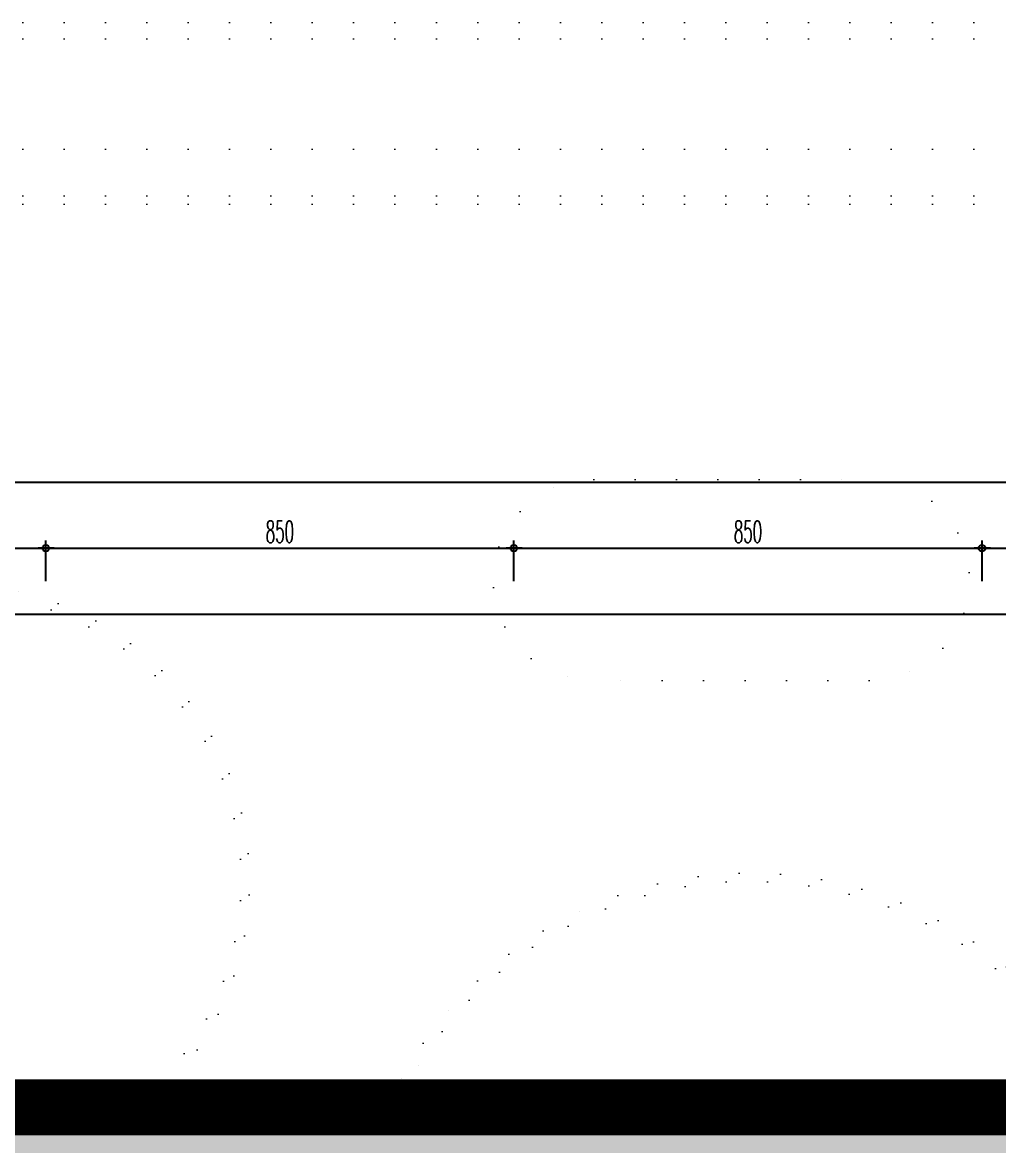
# Model space of a CAD drawing. Extents: x -5598 to 26293, y -3808 to 13850.
# Drawn here: x 15622 to 17395, y 11810 to 13850 of the extents above; entities that cross this region are included whole.
import ezdxf

# ---------------------------------------------------------------- set-up
doc = ezdxf.new("R2010")
doc.units = 0
doc.header["$LTSCALE"] = 100
doc.header["$MEASUREMENT"] = 0
doc.linetypes.add('DOT', pattern=[0.25, 0, -0.25])
for name, color, linetype in [('KOLON', 7, 'Continuous'), ('OLCU DIS', 7, 'Continuous'), ('SOLID', 7, 'Continuous'), ('TARAMA', 7, 'Continuous')]:
    doc.layers.add(name, color=color, linetype=linetype)
doc.layers.add('YOLLAR', color=7, linetype='Continuous', lineweight=15)
doc.styles.add('olcu', font='romans.shx', dxfattribs={"width": 0.5})
doc.dimstyles.new('1-200', dxfattribs={"dimtxt": 40, "dimasz": 2, "dimexe": 0, "dimexo": 0, "dimgap": 10, "dimtad": 1, "dimdec": 4, "dimrnd": 0.1, "dimzin": 9, "dimdsep": 46, "dimtxsty": 'olcu', "dimblk1": 'SOL', "dimblk2": 'SAG', "dimsah": 1, "dimcen": 0, "dimse1": 1, "dimse2": 1, "dimclre": 13, "dimadec": 0, "dimazin": 0, "dimtfac": 1, "dimtdec": 4, "dimtix": 1, "dimtmove": 2, "dimatfit": 2, "dimldrblk": 'SOL', "dimfxl": 0, "dimtolj": 1, "dimarcsym": 0})

# ---------------------------------------------------------------- blocks, each defined once
blk = doc.blocks.new('*U550')
at = {"color": 0, "linetype": 'ByBlock', "ltscale": 3}
for p, q in [((14849.9, 1530), (-5410.1, 1530)), ((14849.9, 1500), (-5410.1, 1500)), ((14849.9, 1300), (-5410.1, 1300)), ((14849.9, 1215), (-5410.1, 1215)), ((14849.9, 1200), (-5410.1, 1200)), ((10779.9, 700), (11279.9, 700)), ((11279.9, 335), (10779.9, 335))]:
    blk.add_line(p, q, dxfattribs=at)
for centre, radius, start, end in [((10779.9, 517.5), 182.5, 90, 270), ((11279.9, 517.5), 182.5, 270, 90), ((9614.7, -30), 540, 301.5855, 78.9261), ((9614.7, -30), 525, 298.813, 78.7685), ((11063, -737.8), 722.8, 20.0507, 153.9353), ((11063, -737.8), 707.8, 20.4945, 153.9346), ((9613.8, -30), 890, 328.8785, 333.9948), ((9613.8, -30), 905, 329.4502, 333.9943)]:
    blk.add_arc(centre, radius, start, end, dxfattribs=at)
blk = doc.blocks.new('TASIYICI SISTEM (1.BODRUM KAT)')
at = {"layer": 'TARAMA'}
h = blk.add_hatch(dxfattribs=at)
h.set_pattern_fill('ANSI33', color=253, scale=100)
h.set_pattern_definition([(45, (-5880, -12320), (-17.67767, 17.67767), []), (45, (-5862.322, -12320), (-17.67767, 17.67767), [12.5, -6.25])])
h.paths.add_polyline_path([(14455, -490), (14410, -490), (14410, -190), (14810, -190), (14810, -490), (14765, -490), (14765, -530), (14890, -530), (14890, -1480), (15145, -1480), (15145, -1450), (14920, -1450), (14920, -530), (15350, -530), (15350, -4295.5), (15370, -4340.5), (15390, -4295.5), (15390, -490), (14850, -490), (14850, -150), (14370, -150), (14370, -490), (9600, -490), (9600, -150), (9120, -150), (9120, -490), (7560, -490), (7560, -150), (7080, -150), (7080, -490), (6625, -490), (6625, -150), (5645, -150), (5645, -490), (5200, -490), (5200, -150), (4720, -150), (4720, -490), (2000, -490), (2000, -150), (1520, -150), (1520, -490), (375, -490), (375, -150), (-55, -150), (-55, -110), (-2165, -110), (-2165, -20), (-3305, -20), (-3305, 320), (-3910, 320), (-3910, -20), (-4940, -20), (-4940, 320), (-5610, 320), (-5610, -20), (-6080, -20), (-6080, -60), (-5525, -60), (-5525, -20), (-5570, -20), (-5570, 280), (-5170, 280), (-5170, -20), (-5215, -20), (-5215, -60), (-5110, -60), (-5110, -20), (-5145, -20), (-5145, 280), (-4980, 280), (-4980, -20), (-5020, -20), (-5020, -60), (-3825, -60), (-3825, -20), (-3870, -20), (-3870, 280), (-3470, 280), (-3470, -20), (-3515, -20), (-3515, -60), (-3445, -60), (-3445, -20), (-3445, 280), (-3345, 280), (-3345, -60), (-2225, -60), (-2225, -190), (-2095, -190), (-2095, -150), (-1385, -150), (-1385, -265), (-1355, -265), (-1355, -150), (-1005, -150), (-1005, -265), (-975, -265), (-975, -150), (-95, -150), (-95, -580), (-975, -580), (-975, -405), (-1005, -405), (-1005, -610), (-65, -610), (-65, -530), (205, -530), (205, -490), (-65, -490), (-65, -190), (335, -190), (335, -490), (325, -490), (325, -530), (1605, -530), (1605, -490), (1560, -490), (1560, -190), (1960, -190), (1960, -490), (1915, -490), (1915, -530), (4805, -530), (4805, -490), (4760, -490), (4760, -190), (5160, -190), (5160, -490), (5115, -490), (5115, -530), (6445, -530), (6445, -490), (5685, -490), (5685, -190), (6585, -190), (6585, -530), (7165, -530), (7165, -490), (7120, -490), (7120, -190), (7520, -190), (7520, -490), (7475, -490), (7475, -530), (9205, -530), (9205, -490), (9160, -490), (9160, -190), (9560, -190), (9560, -490), (9515, -490), (9515, -530), (14455, -530)])
at = {"layer": 'KOLON', "color": 4}
blk.add_lwpolyline([(15390, -5575), (15390, -490), (14850, -490), (14850, -150), (14370, -150), (14370, -490), (9600, -490), (9600, -150), (9120, -150), (9120, -490), (7560, -490), (7560, -150), (7080, -150), (7080, -490), (6625, -490), (6625, -150), (5645, -150)], dxfattribs=at)
blk = doc.blocks.new('SOL')
at = {"color": 0}
for p, q in [((0, 30), (0, -7)), ((7.6, 0), (-7, 0))]:
    blk.add_line(p, q, dxfattribs=at)
blk.add_circle((0, 0), 3, dxfattribs=at)
blk = doc.blocks.new('SAG')
at = {"color": 0}
for p, q in [((7.6, 0), (-7, 0)), ((0, -30), (0, 7))]:
    blk.add_line(p, q, dxfattribs=at)
blk.add_circle((0, 0), 3, dxfattribs=at)
blk = doc.blocks.new('*D387')
at = {"layer": 'OLCU DIS', "color": 0, "lineweight": -2, "transparency": 16777216}
blk.add_line((15482, 12775), (20248, 12775), dxfattribs=at)
at = {"layer": 'OLCU DIS', "color": 0, "lineweight": -2, "transparency": 16777216, "xscale": 2, "yscale": 2, "zscale": 2, "rotation": 180}
blk.add_blockref('SOL', (15480, 12775), dxfattribs=at)
at = {"layer": 'OLCU DIS', "color": 0, "lineweight": -2, "transparency": 16777216, "xscale": 2, "yscale": 2, "zscale": 2}
blk.add_blockref('SAG', (20250, 12775), dxfattribs=at)
at = {"layer": 'OLCU DIS', "color": 0, "transparency": 16777216, "insert": (17803.1, 12805), "char_height": 40, "attachment_point": 5, "style": 'olcu'}
blk.add_mtext('\\A1;4770', dxfattribs=at)
blk = doc.blocks.new('*D428')
at = {"layer": 'OLCU DIS', "color": 0, "lineweight": -2, "transparency": 16777216}
blk.add_line((14817, 12895), (15663, 12895), dxfattribs=at)
at = {"layer": 'OLCU DIS', "color": 0, "lineweight": -2, "transparency": 16777216, "xscale": 2, "yscale": 2, "zscale": 2, "rotation": 180}
blk.add_blockref('SOL', (14815, 12895), dxfattribs=at)
at = {"layer": 'OLCU DIS', "color": 0, "lineweight": -2, "transparency": 16777216, "xscale": 2, "yscale": 2, "zscale": 2}
blk.add_blockref('SAG', (15665, 12895), dxfattribs=at)
at = {"layer": 'OLCU DIS', "color": 0, "transparency": 16777216, "insert": (15240, 12925), "char_height": 40, "attachment_point": 5, "style": 'olcu'}
blk.add_mtext('\\A1;850', dxfattribs=at)
blk = doc.blocks.new('*D429')
at = {"layer": 'OLCU DIS', "color": 0, "lineweight": -2, "transparency": 16777216}
blk.add_line((15667, 12895), (16513, 12895), dxfattribs=at)
at = {"layer": 'OLCU DIS', "color": 0, "lineweight": -2, "transparency": 16777216, "xscale": 2, "yscale": 2, "zscale": 2, "rotation": 180}
blk.add_blockref('SOL', (15665, 12895), dxfattribs=at)
at = {"layer": 'OLCU DIS', "color": 0, "lineweight": -2, "transparency": 16777216, "xscale": 2, "yscale": 2, "zscale": 2}
blk.add_blockref('SAG', (16515, 12895), dxfattribs=at)
at = {"layer": 'OLCU DIS', "color": 0, "transparency": 16777216, "insert": (16090, 12925), "char_height": 40, "attachment_point": 5, "style": 'olcu'}
blk.add_mtext('\\A1;850', dxfattribs=at)
blk = doc.blocks.new('*D430')
at = {"layer": 'OLCU DIS', "color": 0, "lineweight": -2, "transparency": 16777216}
blk.add_line((16517, 12895), (17363, 12895), dxfattribs=at)
at = {"layer": 'OLCU DIS', "color": 0, "lineweight": -2, "transparency": 16777216, "xscale": 2, "yscale": 2, "zscale": 2, "rotation": 180}
blk.add_blockref('SOL', (16515, 12895), dxfattribs=at)
at = {"layer": 'OLCU DIS', "color": 0, "lineweight": -2, "transparency": 16777216, "xscale": 2, "yscale": 2, "zscale": 2}
blk.add_blockref('SAG', (17365, 12895), dxfattribs=at)
at = {"layer": 'OLCU DIS', "color": 0, "transparency": 16777216, "insert": (16940, 12925), "char_height": 40, "attachment_point": 5, "style": 'olcu'}
blk.add_mtext('\\A1;850', dxfattribs=at)
blk = doc.blocks.new('*D431')
at = {"layer": 'OLCU DIS', "color": 0, "lineweight": -2, "transparency": 16777216}
blk.add_line((17367, 12895), (18213, 12895), dxfattribs=at)
at = {"layer": 'OLCU DIS', "color": 0, "lineweight": -2, "transparency": 16777216, "xscale": 2, "yscale": 2, "zscale": 2, "rotation": 180}
blk.add_blockref('SOL', (17365, 12895), dxfattribs=at)
at = {"layer": 'OLCU DIS', "color": 0, "lineweight": -2, "transparency": 16777216, "xscale": 2, "yscale": 2, "zscale": 2}
blk.add_blockref('SAG', (18215, 12895), dxfattribs=at)
at = {"layer": 'OLCU DIS', "color": 0, "transparency": 16777216, "insert": (17790, 12925), "char_height": 40, "attachment_point": 5, "style": 'olcu'}
blk.add_mtext('\\A1;850', dxfattribs=at)
blk = doc.blocks.new('*D438')
at = {"layer": 'OLCU DIS', "color": 0, "lineweight": -2, "transparency": 16777216}
blk.add_line((-2968, 13015), (21268, 13015), dxfattribs=at)
at = {"layer": 'OLCU DIS', "color": 0, "lineweight": -2, "transparency": 16777216, "xscale": 2, "yscale": 2, "zscale": 2, "rotation": 180}
blk.add_blockref('SOL', (-2970, 13015), dxfattribs=at)
at = {"layer": 'OLCU DIS', "color": 0, "lineweight": -2, "transparency": 16777216, "xscale": 2, "yscale": 2, "zscale": 2}
blk.add_blockref('SAG', (21270, 13015), dxfattribs=at)
at = {"layer": 'OLCU DIS', "color": 0, "transparency": 16777216, "insert": (9252.5, 13045), "char_height": 40, "attachment_point": 5, "style": 'olcu'}
blk.add_mtext('\\A1;24240', dxfattribs=at)
blk = doc.blocks.new('*D439')
at = {"layer": 'OLCU DIS', "color": 0, "lineweight": -2, "transparency": 16777216}
blk.add_line((21870, 12638), (21870, 12302), dxfattribs=at)
at = {"layer": 'OLCU DIS', "color": 0, "lineweight": -2, "transparency": 16777216, "xscale": 2, "yscale": 2, "zscale": 2}
for name, p, rotation in [('SOL', (21870, 12640), 90), ('SAG', (21870, 12300), 270)]:
    blk.add_blockref(name, p, dxfattribs=dict(at, rotation=rotation))
at = {"layer": 'OLCU DIS', "color": 0, "transparency": 16777216, "insert": (21840, 12470), "char_height": 40, "attachment_point": 5, "rotation": 90, "style": 'olcu'}
blk.add_mtext('\\A1;340', dxfattribs=at)
blk = doc.blocks.new('*D440')
at = {"layer": 'OLCU DIS', "color": 0, "lineweight": -2, "transparency": 16777216}
blk.add_line((21870, 12298), (21870, 12212), dxfattribs=at)
at = {"layer": 'OLCU DIS', "color": 0, "lineweight": -2, "transparency": 16777216, "xscale": 2, "yscale": 2, "zscale": 2}
for name, p, rotation in [('SOL', (21870, 12300), 90), ('SAG', (21870, 12210), 270)]:
    blk.add_blockref(name, p, dxfattribs=dict(at, rotation=rotation))
at = {"layer": 'OLCU DIS', "color": 0, "transparency": 16777216, "insert": (21840, 12255), "char_height": 40, "attachment_point": 5, "rotation": 90, "style": 'olcu'}
blk.add_mtext('\\A1;90', dxfattribs=at)
blk = doc.blocks.new('*D441')
at = {"layer": 'OLCU DIS', "color": 0, "lineweight": -2, "transparency": 16777216}
blk.add_line((21870, 12210), (21870, 12170), dxfattribs=at)
at = {"layer": 'OLCU DIS', "color": 0, "transparency": 16777216, "insert": (21840, 12190), "char_height": 40, "attachment_point": 5, "rotation": 90, "style": 'olcu'}
blk.add_mtext('\\A1;40', dxfattribs=at)

msp = doc.modelspace()

# ---------------------------------------------------------------- linework, layer by layer
at = {"layer": 'SOLID', "color": 251, "const_width": 100}
msp.add_lwpolyline([(11475, 12220.00012), (12555, 12220.00012), (12555, 11880), (12910, 11880), (12910, 12220), (13490, 12220), (13490, 11880), (14950, 11880), (14950, 12220), (15530, 12220), (15530, 11880), (20200, 11880), (20200, 12220), (20780, 12220), (20780, 11880), (21320, 11880), (21320, 6695)], dxfattribs=at)

# ---------------------------------------------------------------- block references
at = {"layer": 'KOLON'}
msp.add_blockref('TASIYICI SISTEM (1.BODRUM KAT)', (5880, 12320), dxfattribs=at)
at = {"layer": 'YOLLAR', "color": 9, "linetype": 'DOT'}
msp.add_blockref('*U550', (5880, 12320.00004), dxfattribs=at)

# ---------------------------------------------------------------- dimensions: what is measured, and where the dimension line sits
at = {"layer": 'OLCU DIS', "color": 7}
for base, p1, p2, picture, middle in [((21270, 13015), (-2970, 12715), (21270, 12715), '*D438', (9252.53122, 13045)), ((20250, 12775), (15480, 12170), (20250, 12170), '*D387', (17803.11813, 12805))]:
    dim = msp.add_linear_dim(base=base, p1=p1, p2=p2, dimstyle='1-200', dxfattribs=at)
    dim.commit()
    dim.dimension.update_dxf_attribs({"geometry": picture, "text_midpoint": middle, "dimtype": 160})
for base, p1, p2, picture, middle in [((15665, 12895), (14815, 12895), (15665, 12895), '*D428', (15240, 12925)), ((16515, 12895), (15665, 12895), (16515, 12895), '*D429', (16090, 12925)), ((17365, 12895), (16515, 12895), (17365, 12895), '*D430', (16940, 12925)), ((18215, 12895), (17365, 12895), (18215, 12895), '*D431', (17790, 12925))]:
    dim = msp.add_linear_dim(base=base, p1=p1, p2=p2, dimstyle='1-200', dxfattribs=at)
    dim.commit()
    dim.dimension.update_dxf_attribs({"geometry": picture, "text_midpoint": middle})
for base, p1, p2, picture, middle in [((21870.00016, 12300), (2575, 12640), (2575, 12300), '*D439', (21840.00016, 12470)), ((21870.00016, 12210), (2575, 12300), (3715.00004, 12210), '*D440', (21840.00016, 12255)), ((21870.00016, 12170), (3715.00004, 12210), (20730, 12170), '*D441', (21840.00016, 12190))]:
    dim = msp.add_linear_dim(base=base, p1=p1, p2=p2, angle=90, dimstyle='1-200', dxfattribs=at)
    dim.commit()
    dim.dimension.update_dxf_attribs({"geometry": picture, "text_midpoint": middle})

doc.saveas('drawing.dxf')
